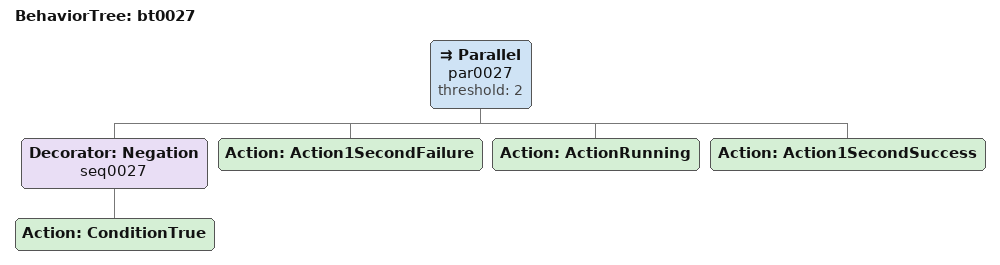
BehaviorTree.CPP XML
<root>

  <BehaviorTree ID="bt0027">
    <Parallel name="par0027" threshold="2">
        <Decorator ID="Negation" name="seq0027">
           <Action ID="ConditionTrue" />
        </Decorator>

      <Action ID="Action1SecondFailure" />
      <Action ID="ActionRunning" />
      <Action ID="Action1SecondSuccess" />

    </Parallel>
  </BehaviorTree>

</root>
